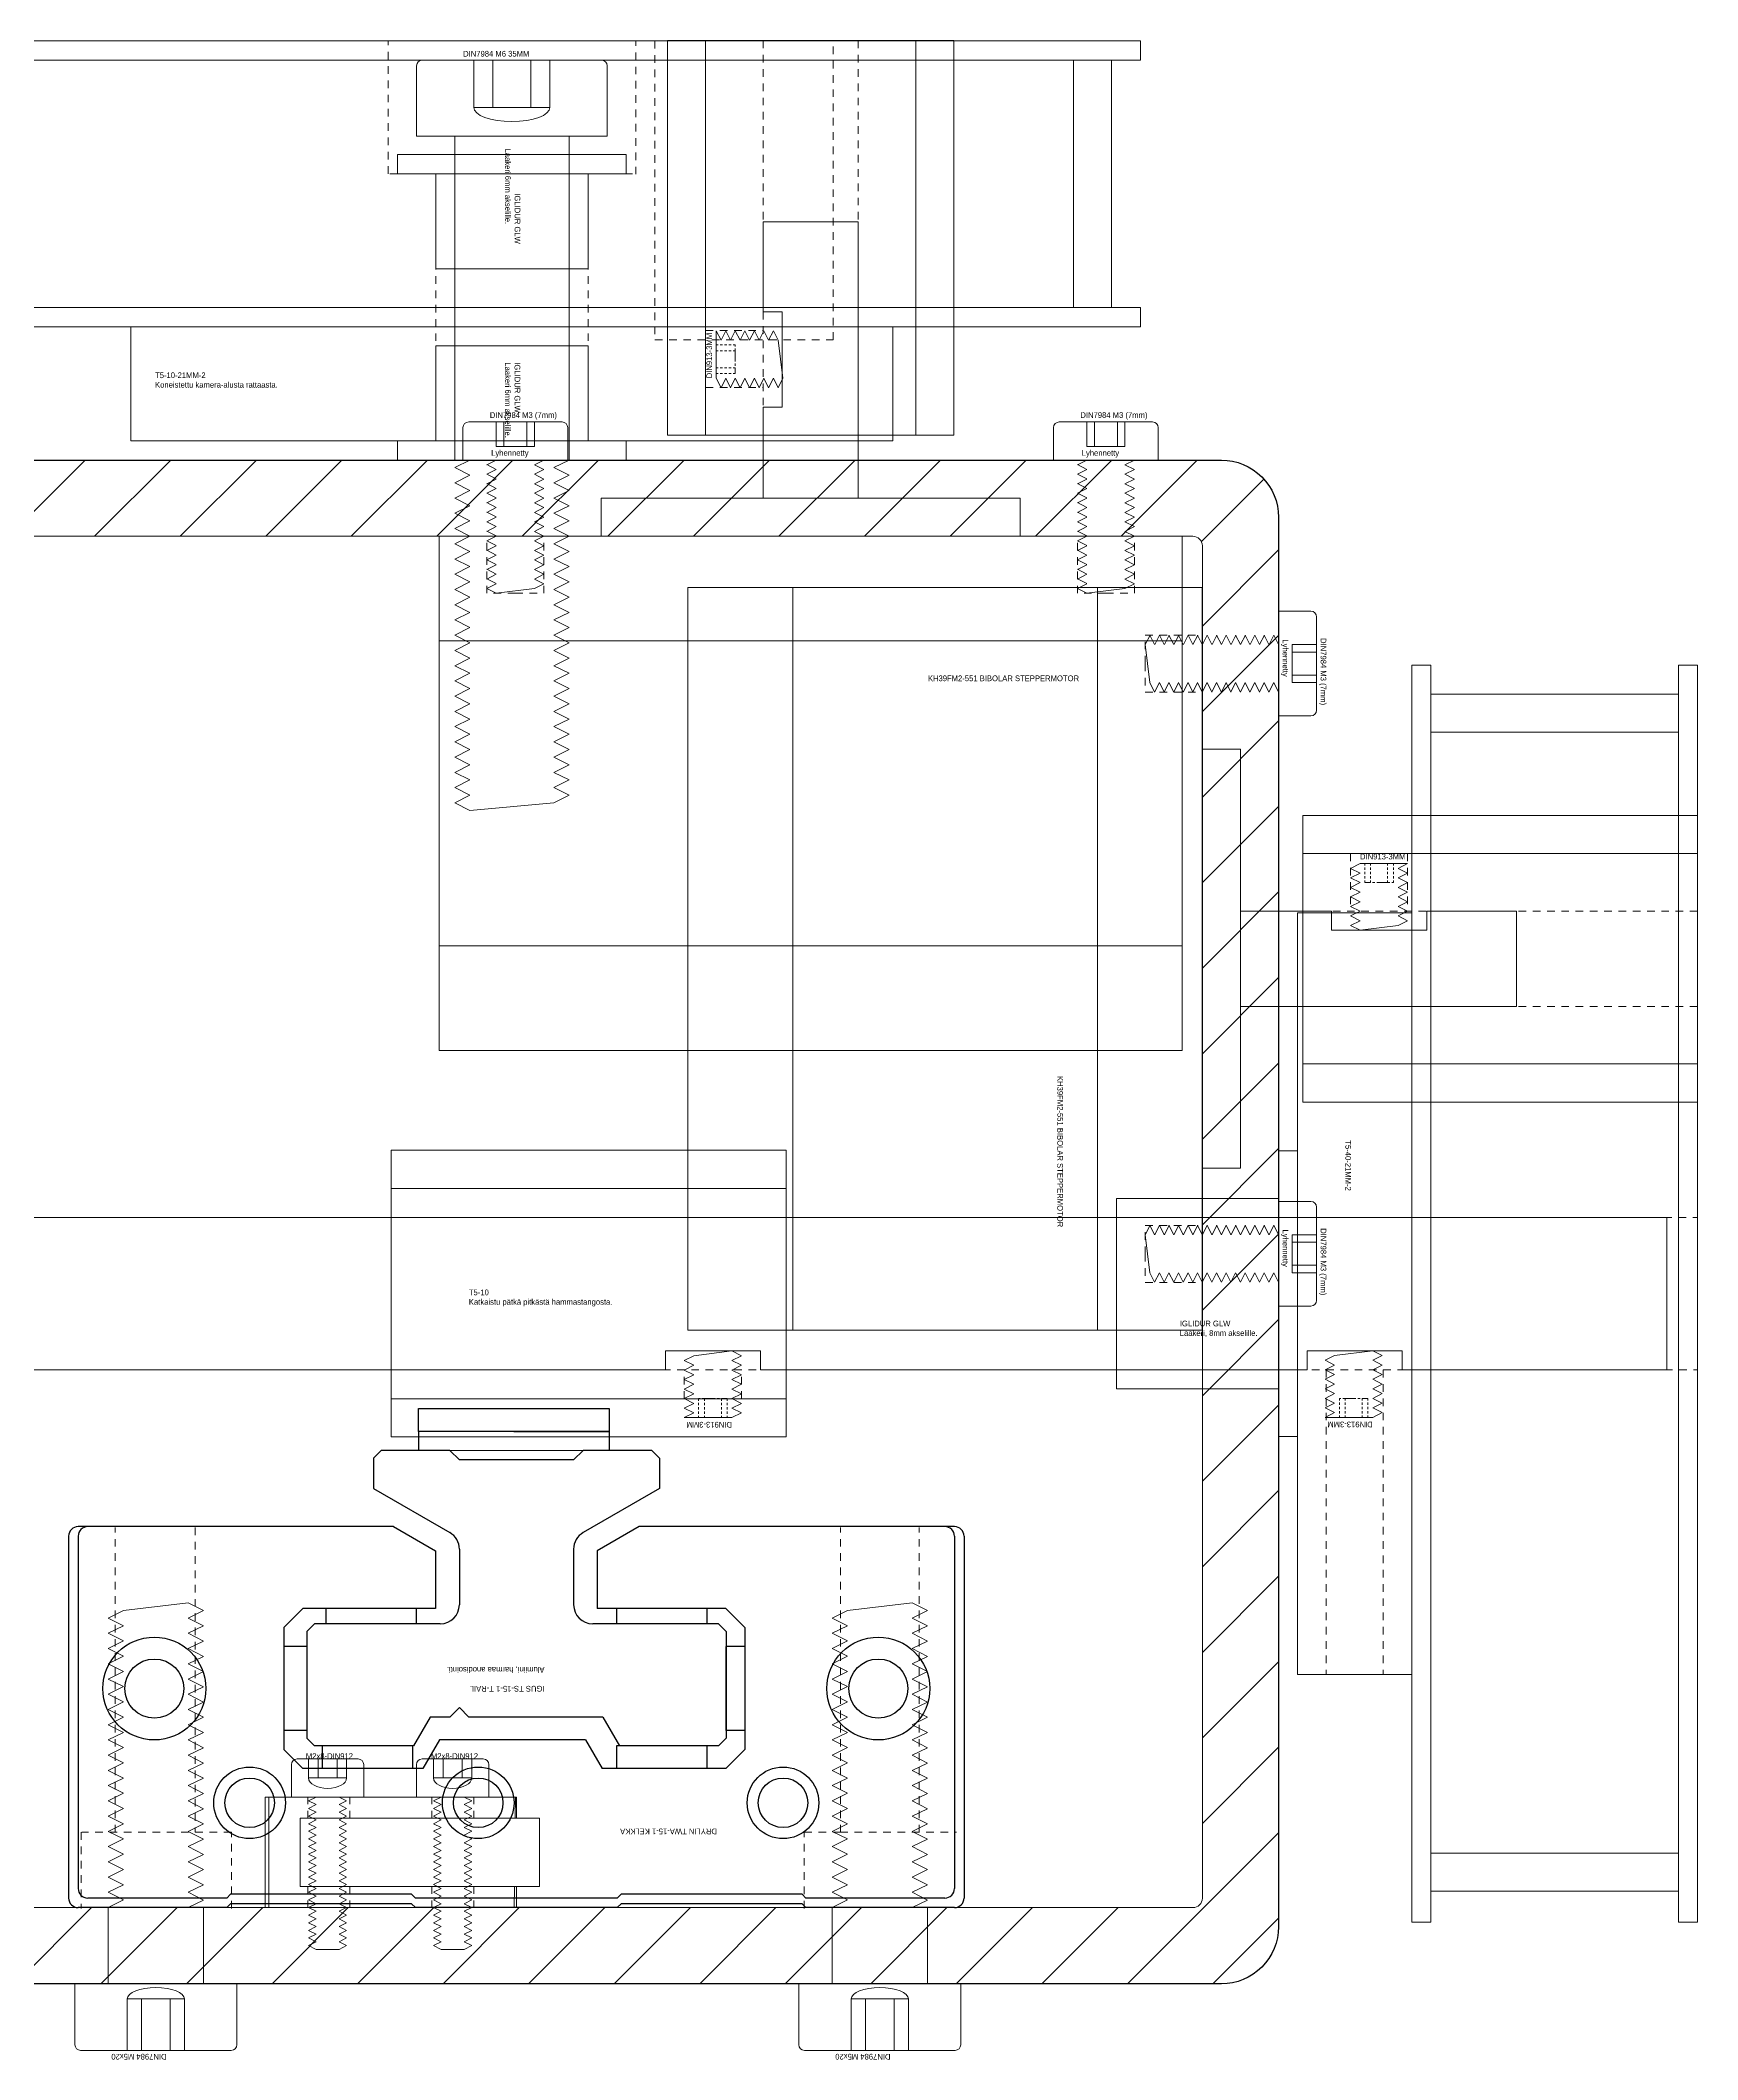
# Model space of a CAD drawing. Header units: millimetres. Extents: x -784753 to 2734, y -375 to 77802.
# Drawn here: x 942.4 to 1029.4, y 482.4 to 588.4 of the extents above; entities that cross this region are included whole.
import ezdxf

# ---------------------------------------------------------------- set-up
doc = ezdxf.new("R2010")
doc.units = ezdxf.units.MM
doc.linetypes.add('phl_center', pattern=[0.75, 0.4, -0.35])
doc.linetypes.add('phl_thick', pattern=[0])
for name, color, linetype in [('AKSELI', 241, 'Continuous'), ('Comments', 50, 'Continuous'), ('HIHNA', 53, 'Continuous'), ('KELKKA', 6, 'Continuous'), ('KISKO', 253, 'Continuous'), ('LAAKERIT', 210, 'Continuous'), ('MOOTTORI_KAMERAN_KÄÄNTÄJÄ', 111, 'Continuous'), ('MOOTTORI_VO_LIIKE', 3, 'Continuous'), ('PULTIT_MUTTERIT_RUUVIT', 131, 'Continuous'), ('RAJAKYTKIN', 3, 'Continuous'), ('RATTAAT', 10, 'Continuous'), ('RATTAAT_2', 30, 'Continuous'), ('RUNKO', 140, 'Continuous')]:
    doc.layers.add(name, color=color, linetype=linetype)
doc.layers.add('ATTRIBUUTIT', color=61, linetype='Continuous', plot=False)

# ---------------------------------------------------------------- blocks, each defined once
blk = doc.blocks.new('MICROSWITCH-TOP')
at = {"lineweight": 0}
for p, q in [((1274.35, 144.35), (1274.35, 150.15)), ((1274.35, 150.15), (1287.55, 150.15)), ((1274.55, 144.35), (1274.55, 150.15)), ((1277.7, 150.15), (1276.6, 150.15)), ((1277.7, 150.15), (1278.8, 150.15)), ((1284.2, 150.15), (1283.1, 150.15)), ((1284.2, 150.15), (1285.3, 150.15)), ((1287.48, 149.05), (1287.49, 150.15)), ((1287.55, 149.05), (1287.55, 150.15)), ((1276.19, 147.25), (1276.19, 149.05)), ((1276.19, 149.05), (1288.75, 149.05)), ((1276.19, 145.45), (1276.19, 149.05)), ((1288.75, 149.05), (1288.75, 145.45)), ((1276.19, 147.25), (1276.19, 145.45)), ((1276.19, 145.45), (1288.75, 145.45)), ((1287.43, 144.35), (1287.44, 145.45)), ((1287.55, 144.35), (1287.55, 145.45)), ((1287.55, 144.35), (1274.35, 144.35))]:
    blk.add_line(p, q, dxfattribs=at)
at = {"linetype": 'phl_center', "lineweight": 0}
for p, q in [((1276.6, 150.17), (1276.6, 149.07)), ((1278.8, 150.17), (1278.8, 149.07)), ((1283.1, 150.17), (1283.1, 149.07)), ((1285.3, 150.17), (1285.3, 149.07)), ((1276.6, 145.47), (1276.6, 144.37)), ((1278.8, 145.47), (1278.8, 144.37)), ((1283.1, 145.47), (1283.1, 144.37)), ((1285.3, 145.47), (1285.3, 144.37))]:
    blk.add_line(p, q, dxfattribs=at)
blk = doc.blocks.new('DRYLIN-TWA-15-FSIDE')
at = {"layer": 'KELKKA', "linetype": 'phl_thick'}
for p, q in [((-4.5, -8), (-4.5, 11)), ((-4, 11.5), (3.8, 11.5)), ((-3.5, 11), (3.8, 11)), ((4, 11.3), (3.8, 11.5)), ((4, 10.8), (3.8, 11)), ((4, 11.3), (13.5, 11.3)), ((4, 10.8), (13.5, 10.8)), ((13.5, 11.3), (13.7, 11.5)), ((13.5, 10.8), (13.7, 11)), ((13.7, 11.5), (24.3, 11.5)), ((13.7, 11), (24.3, 11)), ((24.5, 11.3), (24.3, 11.5)), ((24.5, 10.8), (24.3, 11)), ((24.5, 11.3), (34, 11.3)), ((24.5, 10.8), (34, 10.8)), ((34, 11.3), (34.2, 11.5)), ((34, 10.8), (34.2, 11)), ((34.2, 11.5), (42, 11.5)), ((34.2, 11), (41.5, 11)), ((42.5, -8), (42.5, 11)), ((-4, -8), (-4, 10.5)), ((42, -8), (42, 10.5)), ((7, 3.2), (8, 4.2)), ((7, -3.2), (7, 3.2)), ((8, 4.2), (14.5, 4.2)), ((9, 3), (9, 4.2)), ((13.75, 3), (13.75, 4.2)), ((15.37, 2.7), (14.5, 4.2)), ((23.03, 2.7), (23.9, 4.2)), ((23.9, 4.2), (30.2, 4.2)), ((24.45, 3), (24.45, 4.2)), ((29.2, 3), (29.2, 4.2)), ((31.2, 3.2), (30.2, 4.2)), ((31.2, -3.2), (31.2, 3.2)), ((7, 2.2), (8, 2.2)), ((8, -2.2), (8, 2.2)), ((9, 3), (13.75, 3)), ((15.37, 2.7), (23.03, 2.7)), ((24.45, 3), (29.2, 3)), ((30, 2.2), (31.2, 2.2)), ((30, -2.2), (30, 2.2)), ((7, -2.2), (8, -2.2)), ((30, -2.2), (31.2, -2.2)), ((8, -4.2), (7, -3.2)), ((8, -4.2), (14.75, -4.2)), ((9, -3.4), (13.75, -3.4)), ((9, -4.2), (9, -3.4)), ((13.75, -4.2), (13.75, -3.4)), ((14.75, -7.23), (14.75, -4.2)), ((23.25, -4.2), (30.2, -4.2)), ((23.25, -7.23), (23.25, -4.2)), ((24.25, -3.4), (29, -3.4)), ((24.25, -4.2), (24.25, -3.4)), ((29, -4.2), (29, -3.4)), ((30.2, -4.2), (31.2, -3.2)), ((12.55, -8.5), (14.75, -7.23)), ((25.45, -8.5), (23.25, -7.23)), ((-4, -8.5), (12.55, -8.5)), ((25.45, -8.5), (41.5, -8.5)), ((41.5, -8.5), (42, -8.5))]:
    blk.add_line(p, q, dxfattribs=at)
at = {"layer": 'KELKKA', "linetype": 'phl_center', "lineweight": 0}
for p, q in [((3.89, 11.55), (3.89, 7.55)), ((33.95, 11.55), (33.95, 7.55)), ((41.85, 7.55), (41.85, 11.55)), ((1.99, 7.55), (-4.11, 7.55)), ((-2.15, 7.55), (-2.15, -8.45)), ((3.89, 7.55), (1.99, 7.55)), ((1.99, 7.55), (1.99, -8.45)), ((33.95, 7.55), (41.8, 7.55)), ((35.85, -8.45), (35.85, 7.55)), ((40.05, 7.55), (40.05, -8.45))]:
    blk.add_line(p, q, dxfattribs=at)
at = {"layer": 'KELKKA', "lineweight": 0}
for p, q in [((-4, 7.5), (-4, 10.5)), ((2.1, -8.5), (-2.1, -8.5))]:
    blk.add_line(p, q, dxfattribs=at)
at = {"layer": 'KELKKA', "linetype": 'phl_thick'}
for centre, radius in [((5, 6), 1.88), ((21, 6), 1.88), ((33, 6), 1.88), ((5, 6), 1.3), ((21, 6), 1.3), ((33, 6), 1.3), ((0, 0), 2.7), ((38, 0), 2.7), ((0, 0), 1.55), ((38, 0), 1.55)]:
    blk.add_circle(centre, radius, dxfattribs=at)
for centre, start, end in [((-4, 11), 90, 180), ((-3.5, 10.5), 90, 180), ((41.5, 10.5), 0, 90), ((42, 11), 0, 90), ((-4, -8), 180, 270), ((-3.5, -8), 180, 270), ((41.5, -8), 270, 0), ((42, -8), 270, 0)]:
    blk.add_arc(centre, 0.5, start, end, dxfattribs=at)
at = {"layer": 'ATTRIBUUTIT', "lineweight": 0, "flags": 8}
for tag, p in [('_TYYPPI', (8.47, 7.35)), ('_KUVAUS', (8.47, 6.85)), ('_NOTES', (8.47, 6.37)), ('_NOTES_RIVI2', (8.47, 5.9)), ('_NOTES_RIVI3', (8.47, 5.43))]:
    blk.add_attdef(tag, p, '', height=0.3, dxfattribs=at)
blk = doc.blocks.new('KISKO-TS-15-1-FSIDE')
at = {"linetype": 'phl_thick'}
for p, q in [((-11, 14.6), (-10.6, 15)), ((-10.6, 15), (-5.4, 15)), ((-4.53, 13.5), (-5.4, 15)), ((4.53, 13.5), (5.4, 15)), ((5.4, 15), (10.6, 15)), ((11, 14.6), (10.6, 15)), ((-11, 9), (-11, 14.6)), ((11, 9), (11, 14.6)), ((-4.53, 13.5), (2.5, 13.5)), ((3, 13), (2.5, 13.5)), ((3, 13), (3.5, 13.5)), ((3.5, 13.5), (4.53, 13.5)), ((-10.6, 8.6), (-11, 9)), ((-10.6, 8.6), (-4, 8.6)), ((4, 8.6), (10.6, 8.6)), ((10.6, 8.6), (11, 9)), ((-3, 4.68), (-3, 7.6)), ((3, 4.68), (3, 7.6)), ((-7.5, 1.5), (-3.5, 3.81)), ((7.5, 1.5), (3.5, 3.81)), ((-7.5, -0.1), (-7.5, 1.5)), ((7.5, -0.1), (7.5, 1.5)), ((-3.5, -0.5), (-3, 0)), ((-3, 0), (3, 0)), ((3.5, -0.5), (3, 0)), ((-7.1, -0.5), (-7.5, -0.1)), ((-7.1, -0.5), (-3.5, -0.5)), ((3.5, -0.5), (7.1, -0.5)), ((7.1, -0.5), (7.5, -0.1))]:
    blk.add_line(p, q, dxfattribs=at)
for centre, start, end in [((-4, 7.6), 0, 90), ((4, 7.6), 90, 180), ((-4, 4.68), 300, 0), ((4, 4.68), 180, 240)]:
    blk.add_arc(centre, 1, start, end, dxfattribs=at)
at = {"layer": 'ATTRIBUUTIT', "lineweight": 0, "flags": 8}
for tag, p in [('_TYYPPI', (-1.47, 11.86)), ('_KUVAUS', (-1.47, 11.36)), ('_NOTES', (-1.47, 10.87)), ('_NOTES_RIVI2', (-1.47, 10.41)), ('_NOTES_RIVI3', (-1.47, 9.93))]:
    blk.add_attdef(tag, p, '', height=0.3, dxfattribs=at)
blk = doc.blocks.new('ASSEMBLY-KISKO-FSIDE')
at = {"layer": 'HIHNA'}
for p, q in [((-5.22, 16.2), (4.78, 16.2)), ((-5.22, 15), (-5.22, 16.2)), ((4.78, 16.2), (4.78, 15)), ((4.78, 15), (-5.22, 15)), ((-5.22, 15), (-5.22, 14)), ((-0.22, 15), (4.78, 15)), ((4.78, 15), (4.78, 14))]:
    blk.add_line(p, q, dxfattribs=at)
at = {"layer": 'HIHNA', "lineweight": 0}
blk.add_line((-3.58, 14), (3.42, 14), dxfattribs=at)
at = {"layer": 'Comments', "lineweight": 0, "rotation": 180}
blk.add_blockref('DRYLIN-TWA-15-FSIDE', (18.91, 1.5), dxfattribs=at).add_auto_attribs({'_TYYPPI': 'DRYLIN TWA-15-1 KELKKA'})
at = {"layer": 'KISKO', "lineweight": 0, "rotation": 180}
blk.add_blockref('KISKO-TS-15-1-FSIDE', (-0.08, 13.5), dxfattribs=at).add_auto_attribs({'_TYYPPI': 'IGUS TS-15-1 T-RAIL', '_NOTES': 'Alumiini, harmaa anodisointi.'})
blk = doc.blocks.new('ALUMIINIPUTKI-80x80-FRONTS')
at = {"lineweight": 0}
h = blk.add_hatch(dxfattribs=at)
h.set_pattern_fill('ANSI31', color=256, angle=-90, style=0)
h.set_pattern_definition([(-135, (342.8972, 373.0944), (-2.245064, 2.245064), [])])
h.paths.add_polyline_path([(79.11, -69.64), (79.11, -69.91), (79.11, -72.41), (79.11, -76.14, -0.414214), (76.11, -79.14), (2.11, -79.14, -0.414214), (-0.89, -76.14), (-0.89, -2.14, -0.414214), (2.11, 0.86), (21.54, 0.86), (24.04, 0.86), (24.31, 0.86), (26.81, 0.86), (33.97, 0.86), (36.47, 0.86), (39.24, 0.86), (51.54, 0.86), (54.04, 0.86), (54.31, 0.86), (56.81, 0.86), (76.11, 0.86, -0.414214), (79.11, -2.14), (79.11, -67.14)])
h.paths.add_polyline_path([(75.11, -29.11), (75.11, -3.64, 0.414214), (74.61, -3.14), (41.74, -3.14), (36.47, -3.14), (3.61, -3.14, 0.414214), (3.11, -3.64), (3.11, -74.64, 0.414214), (3.61, -75.14), (74.61, -75.14, 0.414214), (75.11, -74.64), (75.11, -48.32), (75.11, -47.32), (75.11, -47.06), (75.11, -46.06), (75.11, -41.82), (75.11, -40.82), (75.11, -40.56), (75.11, -39.56), (75.11, -34.37), (75.11, -31.87), (75.11, -31.61)], flags=16)
for p, q in [((24.18, 0.86), (21.68, 0.86)), ((24.18, 0.86), (26.68, 0.86)), ((39.11, 0.86), (34.11, 0.86)), ((39.11, 0.86), (36.61, 0.86)), ((54.18, 0.86), (51.68, 0.86)), ((54.18, 0.86), (56.68, 0.86)), ((74.61, -3.14), (3.61, -3.14)), ((36.61, -3.14), (41.61, -3.14)), ((74.61, -3.14), (74.61, -3.14)), ((3.11, -3.64), (3.11, -74.64)), ((75.11, -3.64), (75.11, -74.64)), ((75.11, -3.64), (75.11, -3.64)), ((75.11, -31.74), (75.11, -29.24)), ((75.11, -31.74), (75.11, -34.24)), ((75.11, -40.69), (75.11, -39.69)), ((75.11, -40.69), (75.11, -41.69)), ((75.11, -47.19), (75.11, -46.19)), ((75.11, -47.19), (75.11, -48.19)), ((79.11, -69.77), (79.11, -67.27)), ((79.11, -69.77), (79.11, -72.27)), ((3.61, -75.14), (74.61, -75.14))]:
    blk.add_line(p, q, dxfattribs=at)
blk.add_lwpolyline([(79.11, -2.14), (79.11, -76.14, -0.414214), (76.11, -79.14), (2.11, -79.14, -0.414214), (-0.89, -76.14), (-0.89, -2.14, -0.414214), (2.11, 0.86), (76.11, 0.86, -0.414214)], format="xyb", close=True)
for centre, start, end in [((3.61, -3.64), 90, 180), ((74.61, -3.64), 0, 90), ((3.61, -74.64), 180, 270), ((74.61, -74.64), 270, 0)]:
    blk.add_arc(centre, 0.5, start, end, dxfattribs=at)
at = {"layer": 'ATTRIBUUTIT', "lineweight": 0, "flags": 8}
for tag, p in [('_TYYPPI', (6.48, -6.32)), ('_KUVAUS', (6.48, -6.82)), ('_NOTES', (6.48, -7.31)), ('_NOTES_RIVI2', (6.48, -7.77)), ('_NOTES_RIVI3', (6.48, -8.24))]:
    blk.add_attdef(tag, p, '', height=0.3, dxfattribs=at)
blk = doc.blocks.new('T5-10-RATAS-LSIDE')
at = {"lineweight": 0}
for p, q in [((7.52, 0), (-7.52, 0)), ((-7.52, 0), (-7.52, -20.72)), ((-5.52, 0), (-5.52, -20.72)), ((5.52, 0), (5.52, -20.72)), ((7.52, -20.72), (7.52, 0)), ((-5.52, -4), (-5.52, -2.5)), ((-5.52, -4), (-5.52, -5.5)), ((0, -20.72), (-7.52, -20.72)), ((0, -20.72), (7.52, -20.72))]:
    blk.add_line(p, q, dxfattribs=at)
at = {"linetype": 'phl_center', "lineweight": 0}
for p, q in [((-2.5, -20.72), (-2.5, 0)), ((2.5, -20.72), (2.5, 0)), ((-5.52, -2.5), (-2.5, -2.5)), ((-5.52, -5.5), (-2.5, -5.5))]:
    blk.add_line(p, q, dxfattribs=at)
blk = doc.blocks.new('T5-40-CAMERA-PLATFORM-LSIDE')
at = {"lineweight": 0}
for p, q in [((33, 21), (-33, 21)), ((-33, 21), (-33, 20)), ((29.48, 21), (-4, 21)), ((6.5, 21), (7.5, 21)), ((33, 21), (33, 20)), ((-33, 20), (-29.37, 20)), ((-31.37, 20), (-31.37, 7)), ((-29.37, 7), (-29.37, 20)), ((-29.37, 20), (29.48, 20)), ((29.48, 7), (29.48, 20)), ((29.48, 20), (33, 20)), ((31.48, 7), (31.48, 20)), ((-33, 6), (-33, 7)), ((-33, 7), (-29.37, 7)), ((-29.37, 7), (29.48, 7)), ((29.48, 7), (33, 7)), ((33, 7), (33, 6)), ((33, 6), (-33, 6)), ((-31.37, 6), (-29.37, 6)), ((-20, 0), (-20, 6)), ((20, 0), (20, 6)), ((31.48, 6), (29.48, 6)), ((20, 0), (-20, 0)), ((0, 0), (-20, 0)), ((0, 0), (-20, 0)), ((0, 0), (-4, 0)), ((0, 0), (-4, 0)), ((0, 0), (-3, 0)), ((0, 0), (20, 0)), ((0, 0), (20, 0)), ((0, 0), (3, 0)), ((0, 0), (4, 0)), ((0, 0), (20, 0)), ((0, 0), (4, 0)), ((0, 0), (20, 0))]:
    blk.add_line(p, q, dxfattribs=at)
at = {"linetype": 'phl_center', "lineweight": 0}
for p, q in [((-6.5, 14.03), (-6.5, 21.03)), ((6.5, 14), (6.5, 21)), ((7.5, 21), (7.5, 5.31)), ((16.87, 5.31), (16.87, 21)), ((0, 14.03), (-6.5, 14.03)), ((-4, 0), (-4, 14.03)), ((-0.06, 14.03), (6.44, 14.03)), ((4, 0), (4, 14)), ((7.5, 5.31), (16.87, 5.31))]:
    blk.add_line(p, q, dxfattribs=at)
at = {"layer": 'ATTRIBUUTIT', "lineweight": 0, "flags": 8}
for tag, p in [('_TYYPPI', (-18.73, 3.3)), ('_KUVAUS', (-18.73, 2.8)), ('_NOTES', (-18.73, 2.31)), ('_NOTES_RIVI2', (-18.73, 1.85)), ('_NOTES_RIVI3', (-18.73, 1.38))]:
    blk.add_attdef(tag, p, '', height=0.3, dxfattribs=at)
blk = doc.blocks.new('IGLIDUR-GLW-6MM-LSIDE')
at = {"lineweight": 0}
for p, q in [((0, 6), (-1, 6)), ((-1, 6), (-1, 4)), ((0, 0), (0, 6)), ((-1, 4), (-6, 4)), ((-6, 4), (-6, 3)), ((-1, 4), (-1, -4)), ((0, 3), (0, 4)), ((-6, 3), (-6, -3)), ((0, 0), (0, 3)), ((0, -3), (0, 0)), ((-6, -3), (-6, -4)), ((0, -6), (0, -3)), ((-6, -4), (-1, -4)), ((-1, -4), (-1, -6)), ((-1, -6), (0, -6))]:
    blk.add_line(p, q, dxfattribs=at)
at = {"linetype": 'phl_center', "lineweight": 0}
for p, q in [((0, 3), (-6, 3)), ((-6, -3), (0, -3))]:
    blk.add_line(p, q, dxfattribs=at)
at = {"layer": 'ATTRIBUUTIT', "lineweight": 0, "flags": 8}
for tag, p in [('_TYYPPI', (-5.13, 0.14)), ('_KUVAUS', (-5.13, -0.36)), ('_NOTES', (-5.13, -0.84)), ('_NOTES_RIVI2', (-5.13, -1.31)), ('_NOTES_RIVI3', (-5.13, -1.78))]:
    blk.add_attdef(tag, p, '', height=0.3, dxfattribs=at)
blk = doc.blocks.new('KH39FM2-STEPMOTOR-LEFTS')
at = {"lineweight": 0}
for p, q in [((19.5, 43.5), (17, 43.5)), ((17, 43.5), (17, 29)), ((19.5, 43.5), (22, 43.5)), ((22, 43.5), (22, 40.78)), ((22, 40.78), (22, 38.78)), ((21, 33.78), (21, 38.78)), ((21, 38.78), (22, 38.78)), ((22, 33.78), (21, 33.78)), ((22, 33.78), (22, 29)), ((30.5, 29), (8.5, 29)), ((8.5, 29), (8.5, 27)), ((30.5, 27), (30.5, 29)), ((39, 27), (0, 27)), ((0, 27), (0, 0)), ((19.5, 27), (30.5, 27)), ((39, 27), (39, 0)), ((39, 21.5), (0, 21.5)), ((39, 5.5), (39, 21.5)), ((0, 13.5), (0, 5.5)), ((0, 5.5), (39, 5.5)), ((0, 0), (39, 0))]:
    blk.add_line(p, q, dxfattribs=at)
at = {"linetype": 'phl_center', "lineweight": 0}
for p, q in [((2.5, 24), (2.5, 27)), ((5.5, 24), (5.5, 27)), ((33.5, 24), (33.5, 27)), ((36.5, 24), (36.5, 27)), ((4, 24), (2.5, 24)), ((4, 24), (5.5, 24)), ((35, 24), (33.5, 24)), ((35, 24), (36.5, 24))]:
    blk.add_line(p, q, dxfattribs=at)
at = {"layer": 'ATTRIBUUTIT', "lineweight": 0, "flags": 8}
for tag, p in [('_TYYPPI', (4.05, 19.39)), ('_KUVAUS', (4.05, 18.89)), ('_NOTES', (4.05, 18.4))]:
    blk.add_attdef(tag, p, '', height=0.3, dxfattribs=at)
blk = doc.blocks.new('AKSELI-8MM-LSIDE')
at = {"lineweight": 0}
for p, q in [((0, 4), (0, -4)), ((1.23, 4), (0, 4)), ((1.23, 3), (1.23, 4)), ((1.23, 0), (1.23, 3.8)), ((1.23, 3.8), (2.23, 3.8)), ((2.23, 3.96), (2.23, 2.96)), ((2.73, 3.96), (2.23, 3.96)), ((51.55, 3.96), (2.23, 3.96)), ((51.55, 3.96), (51.55, 2.96)), ((85.23, 3.96), (56.55, 3.96)), ((56.55, 2.96), (56.55, 3.96)), ((85.23, 3.96), (85.23, 2.96)), ((104.12, 3.96), (90.23, 3.96)), ((90.23, 3.96), (90.23, 2.96)), ((104.12, 3.96), (104.12, -4.04)), ((1.23, 3), (1.23, -3)), ((2.23, 3), (2.23, -3)), ((51.55, 2.96), (56.55, 2.96)), ((85.23, 2.96), (90.23, 2.96)), ((1.23, 0), (1.23, -3.8)), ((1.23, -3), (1.23, -4)), ((2.23, -4.04), (2.23, -3.04)), ((1.23, -4), (0, -4)), ((1.23, -3.8), (2.23, -3.8)), ((2.73, -4.04), (2.23, -4.04)), ((104.12, -4.04), (2.23, -4.04))]:
    blk.add_line(p, q, dxfattribs=at)
blk = doc.blocks.new('T5-40-RATAS-LSIDE')
at = {"lineweight": 0}
for p, q in [((33, 21), (-33, 21)), ((-33, 21), (-33, 20)), ((29.48, 21), (-4, 21)), ((6.5, 21), (7.5, 21)), ((33, 21), (33, 20)), ((-33, 20), (-29.37, 20)), ((-31.37, 20), (-31.37, 7)), ((-29.37, 7), (-29.37, 20)), ((-29.37, 20), (29.48, 20)), ((29.48, 7), (29.48, 20)), ((29.48, 20), (33, 20)), ((31.48, 7), (31.48, 20)), ((-33, 6), (-33, 7)), ((-33, 7), (-29.37, 7)), ((-29.37, 7), (29.48, 7)), ((29.48, 7), (33, 7)), ((33, 7), (33, 6)), ((33, 6), (-33, 6)), ((-31.37, 6), (-29.37, 6)), ((-20, 0), (-20, 6)), ((20, 0), (20, 6)), ((31.48, 6), (29.48, 6)), ((20, 0), (-20, 0)), ((0, 0), (-20, 0)), ((0, 0), (-20, 0)), ((0, 0), (-4, 0)), ((0, 0), (-4, 0)), ((0, 0), (-3, 0)), ((0, 0), (20, 0)), ((0, 0), (20, 0)), ((0, 0), (3, 0)), ((0, 0), (4, 0)), ((0, 0), (20, 0)), ((0, 0), (4, 0)), ((0, 0), (20, 0))]:
    blk.add_line(p, q, dxfattribs=at)
at = {"linetype": 'phl_center', "lineweight": 0}
for p, q in [((-4, 14.03), (-4, 21)), ((4, 14), (4, 21)), ((-4, 0), (-4, 14.03)), ((4, 0), (4, 14)), ((-4, 4.5), (-20, 4.5)), ((-4, 1.5), (-20, 1.5))]:
    blk.add_line(p, q, dxfattribs=at)
at = {"layer": 'ATTRIBUUTIT', "lineweight": 0, "flags": 8}
for tag, p in [('_TYYPPI', (4.7, 2.51)), ('_KUVAUS', (4.7, 2.01)), ('_NOTES', (4.7, 1.52)), ('_NOTES_RIVI2', (4.7, 1.06)), ('_NOTES_RIVI3', (4.7, 0.59))]:
    blk.add_attdef(tag, p, '', height=0.3, dxfattribs=at)
blk = doc.blocks.new('IGLIDUR-GLW-10MM-LSIDE')
at = {"lineweight": 0}
for p, q in [((1, 7.5), (0, 7.5)), ((0, 7.5), (0, 5)), ((1, 0), (1, 7.5)), ((-8.5, 5), (-8.5, -5)), ((0, 5), (-8.5, 5)), ((0, 5), (0, -5)), ((1, -5), (1, 5)), ((1, 0), (1, 4)), ((1, 0), (1, -7.5)), ((1, 0), (1, -4)), ((-8.5, -5), (0, -5)), ((0, -7.5), (0, -5)), ((1, -7.5), (0, -7.5))]:
    blk.add_line(p, q, dxfattribs=at)
at = {"linetype": 'phl_center', "lineweight": 0}
for p, q in [((1, 4), (-8.5, 4)), ((1, -4), (-8.5, -4))]:
    blk.add_line(p, q, dxfattribs=at)
at = {"layer": 'ATTRIBUUTIT', "lineweight": 0, "flags": 8}
for tag, p in [('_TYYPPI', (-5.18, -1.72)), ('_KUVAUS', (-5.18, -2.22)), ('_NOTES', (-5.18, -2.7)), ('_NOTES_RIVI2', (-5.18, -3.17)), ('_NOTES_RIVI3', (-5.18, -3.64))]:
    blk.add_attdef(tag, p, '', height=0.3, dxfattribs=at)
blk = doc.blocks.new('T5-RATAS-8MM-LSIDE')
at = {"lineweight": 0}
for p, q in [((0, -15.05), (0, 0)), ((0, 0), (20.72, 0)), ((20.72, -7.52), (20.72, 0)), ((0, -2), (20.72, -2)), ((20.72, -7.52), (20.72, -3.52)), ((0, -7.52), (0, -11.52)), ((20.72, -7.52), (20.72, -15.05)), ((20.72, -11.52), (20.72, -7.52)), ((0, -13.05), (20.72, -13.05)), ((16.88, -13.05), (15.38, -13.05)), ((16.88, -13.05), (18.38, -13.05)), ((20.72, -15.05), (0, -15.05))]:
    blk.add_line(p, q, dxfattribs=at)
at = {"linetype": 'phl_center', "lineweight": 0}
for p, q in [((20.72, -3.52), (0, -3.52)), ((0, -11.52), (20.72, -11.52)), ((15.38, -13.05), (15.38, -11.52)), ((18.38, -13.05), (18.38, -11.52))]:
    blk.add_line(p, q, dxfattribs=at)
at = {"layer": 'ATTRIBUUTIT', "lineweight": 0, "flags": 8}
for tag, p in [('_TYYPPI', (4.07, -7.61)), ('_KUVAUS', (4.07, -8.11)), ('_NOTES', (4.07, -8.59)), ('_NOTES_RIVI2', (4.07, -9.06)), ('_NOTES_RIVI3', (4.07, -9.53))]:
    blk.add_attdef(tag, p, '', height=0.3, dxfattribs=at)
blk = doc.blocks.new('M3x3-DIN913-LSIDE')
at = {"lineweight": 0}
for p, q in [((-0.34, 1.23), (-0.09, 0.73)), ((-0.34, 1.23), (-0.34, -1.27)), ((-0.09, 0.73), (0.16, 1.23)), ((0.16, 1.23), (0.41, 0.73)), ((0.41, 0.73), (0.66, 1.23)), ((0.66, 1.23), (0.91, 0.73)), ((0.91, 0.73), (1.16, 1.23)), ((1.16, 1.23), (1.41, 0.73)), ((1.41, 0.73), (1.66, 1.23)), ((1.66, 1.23), (1.91, 0.73)), ((1.91, 0.73), (2.16, 1.23)), ((2.16, 1.23), (2.41, 0.73)), ((2.41, 0.73), (2.66, 1.23)), ((2.66, 1.23), (2.91, 0.73)), ((0.66, -0.27), (0.66, 0.17)), ((2.91, 0.73), (3.16, -1.27)), ((0.66, -1.02), (0.66, -0.72)), ((-0.34, -1.27), (-0.09, -1.77)), ((-0.09, -1.77), (0.16, -1.27)), ((0.16, -1.27), (0.41, -1.77)), ((0.41, -1.77), (0.66, -1.27)), ((0.66, -1.27), (0.91, -1.77)), ((0.91, -1.77), (1.16, -1.27)), ((1.16, -1.27), (1.41, -1.77)), ((1.41, -1.77), (1.66, -1.27)), ((1.66, -1.27), (1.91, -1.77)), ((1.91, -1.77), (2.16, -1.27)), ((2.16, -1.27), (2.41, -1.77)), ((2.41, -1.77), (2.66, -1.27)), ((2.66, -1.27), (2.91, -1.77)), ((2.91, -1.77), (3.16, -1.27))]:
    blk.add_line(p, q, dxfattribs=at)
at = {"linetype": 'phl_center', "lineweight": 0, "ltscale": 0.3}
for p, q in [((0.66, 0.48), (-0.34, 0.48)), ((0.66, 0.17), (-0.34, 0.17)), ((0.66, -0.27), (0.66, 0.48)), ((0.66, -0.72), (-0.34, -0.72)), ((0.66, -1.02), (-0.34, -1.02)), ((0.66, -0.27), (0.66, -1.02))]:
    blk.add_line(p, q, dxfattribs=at)
at = {"layer": 'ATTRIBUUTIT', "lineweight": 0, "flags": 8}
blk.add_attdef('_TYYPPI', (-0.56, -1.27), '', height=0.3, rotation=90, dxfattribs=at)
blk = doc.blocks.new('M5x20-DIN7984-LSIDE')
at = {"lineweight": 0}
for p, q in [((-1.7, 23.1), (1.7, 23.5)), ((2.5, 23.09), (1.7, 23.5)), ((-2.5, 22.7), (-1.7, 23.1)), ((-1.7, 22.3), (-2.5, 22.7)), ((-2.5, 21.9), (-1.7, 22.3)), ((1.7, 22.7), (2.5, 23.09)), ((2.5, 22.29), (1.7, 22.7)), ((1.7, 21.9), (2.5, 22.29)), ((-1.7, 21.5), (-2.5, 21.9)), ((-2.5, 21.1), (-1.7, 21.5)), ((2.5, 21.49), (1.7, 21.9)), ((1.7, 21.1), (2.5, 21.49)), ((-1.7, 20.7), (-2.5, 21.1)), ((-2.5, 20.3), (-1.7, 20.7)), ((-1.7, 19.9), (-2.5, 20.3)), ((2.5, 20.69), (1.7, 21.1)), ((1.7, 20.3), (2.5, 20.69)), ((2.5, 19.89), (1.7, 20.3)), ((-2.5, 19.5), (-1.7, 19.9)), ((-1.7, 19.1), (-2.5, 19.5)), ((-2.5, 18.7), (-1.7, 19.1)), ((1.7, 19.5), (2.5, 19.89)), ((2.5, 19.09), (1.7, 19.5)), ((1.7, 18.7), (2.5, 19.09)), ((-1.7, 18.3), (-2.5, 18.7)), ((-2.5, 17.9), (-1.7, 18.3)), ((2.5, 18.29), (1.7, 18.7)), ((1.7, 17.9), (2.5, 18.29)), ((-1.7, 17.5), (-2.5, 17.9)), ((-2.5, 17.1), (-1.7, 17.5)), ((-1.7, 16.7), (-2.5, 17.1)), ((2.5, 17.49), (1.7, 17.9)), ((1.7, 17.1), (2.5, 17.49)), ((2.5, 16.69), (1.7, 17.1)), ((-2.5, 16.3), (-1.7, 16.7)), ((-1.7, 15.9), (-2.5, 16.3)), ((1.7, 16.3), (2.5, 16.69)), ((2.5, 15.89), (1.7, 16.3)), ((-2.5, 15.5), (-1.7, 15.9)), ((-1.7, 15.1), (-2.5, 15.5)), ((-2.5, 14.7), (-1.7, 15.1)), ((1.7, 15.5), (2.5, 15.89)), ((2.5, 15.09), (1.7, 15.5)), ((1.7, 14.7), (2.5, 15.09)), ((-1.7, 14.3), (-2.5, 14.7)), ((-2.5, 13.9), (-1.7, 14.3)), ((-1.7, 13.5), (-2.5, 13.9)), ((2.5, 14.29), (1.7, 14.7)), ((1.7, 13.9), (2.5, 14.29)), ((2.5, 13.49), (1.7, 13.9)), ((-2.5, 13.1), (-1.7, 13.5)), ((-1.7, 12.7), (-2.5, 13.1)), ((1.7, 13.1), (2.5, 13.49)), ((2.5, 12.69), (1.7, 13.1)), ((-2.5, 12.3), (-1.7, 12.7)), ((-1.7, 11.9), (-2.5, 12.3)), ((-2.5, 11.5), (-1.7, 11.9)), ((1.7, 12.3), (2.5, 12.69)), ((2.5, 11.89), (1.7, 12.3)), ((1.7, 11.5), (2.5, 11.89)), ((-1.7, 11.1), (-2.5, 11.5)), ((-2.5, 10.7), (-1.7, 11.1)), ((-1.7, 10.3), (-2.5, 10.7)), ((2.5, 11.09), (1.7, 11.5)), ((1.7, 10.7), (2.5, 11.09)), ((2.5, 10.29), (1.7, 10.7)), ((-2.5, 9.9), (-1.7, 10.3)), ((-1.7, 9.5), (-2.5, 9.9)), ((1.7, 9.9), (2.5, 10.29)), ((2.5, 9.49), (1.7, 9.9)), ((-2.5, 9.1), (-1.7, 9.5)), ((-1.7, 8.7), (-2.5, 9.1)), ((-2.5, 8.3), (-1.7, 8.7)), ((1.7, 9.1), (2.5, 9.49)), ((2.5, 8.69), (1.7, 9.1)), ((1.7, 8.3), (2.5, 8.69)), ((-1.7, 7.9), (-2.5, 8.3)), ((-2.5, 7.5), (-1.7, 7.9)), ((-2.5, 7.5), (-2.5, 3.5)), ((-2.5, 7.5), (2.5, 7.5)), ((2.5, 7.89), (1.7, 8.3)), ((1.7, 7.5), (2.5, 7.89)), ((2.5, 7.5), (1.7, 7.5)), ((2.5, 7.5), (2.5, 3.5)), ((4.25, 3.5), (-4.25, 3.5)), ((-4.25, 3.5), (-4.25, 0.3)), ((0, 3.5), (-2.5, 3.5)), ((0, 3.5), (2.5, 3.5)), ((4.25, 0.3), (4.25, 3.5)), ((0, 2.7), (-1.5, 2.7)), ((-1.5, 2.7), (-1.5, 0)), ((-0.75, 2.7), (-0.75, 0)), ((0, 2.7), (1.5, 2.7)), ((0.75, 2.7), (0.75, 0)), ((1.5, 2.7), (1.5, 0)), ((-3.95, 0), (3.95, 0))]:
    blk.add_line(p, q, dxfattribs=at)
for centre, start, end in [((-3.95, 0.3), 180, 270), ((3.95, 0.3), 270, 0)]:
    blk.add_arc(centre, 0.3, start, end, dxfattribs=at)
blk.add_ellipse((0, 2.7), major_axis=(-1.5, 0), ratio=0.401188, start_param=3.141593, end_param=6.283185, dxfattribs=at)
at = {"layer": 'ATTRIBUUTIT', "lineweight": 0, "flags": 8}
blk.add_attdef('_TYYPPI', (0.56, -0.18), '', height=0.3, rotation=180, dxfattribs=at)
blk = doc.blocks.new('M3x7-DIN7984-LSIDE')
at = {"lineweight": 0}
for p, q in [((0, 0), (0, 1.7)), ((0.3, 2), (5.2, 2)), ((1.75, 0.71), (1.75, 2)), ((2.15, 0.71), (2.15, 2)), ((3.35, 0.71), (3.35, 2)), ((3.75, 0.71), (3.75, 2)), ((5.5, 1.7), (5.5, 0)), ((5.5, 0), (0, 0)), ((2.75, 0), (1.25, 0)), ((1.75, 0), (1.25, -0.25)), ((2.75, 0.71), (1.75, 0.71)), ((1.75, 0.71), (2.15, 0.71)), ((2.75, 0.71), (3.75, 0.71)), ((2.75, 0), (4.25, 0)), ((3.75, 0.71), (3.35, 0.71)), ((3.75, 0.71), (3.45, 0.71)), ((4.25, 0), (3.75, -0.25)), ((1.25, -0.24), (1.75, -0.49)), ((1.75, -0.5), (1.25, -0.75)), ((1.25, -0.74), (1.75, -0.99)), ((1.75, -1), (1.25, -1.25)), ((3.75, -0.25), (4.25, -0.5)), ((4.25, -0.5), (3.75, -0.75)), ((3.75, -0.75), (4.25, -1)), ((4.25, -1), (3.75, -1.25)), ((1.25, -1.24), (1.75, -1.49)), ((1.75, -1.5), (1.25, -1.75)), ((1.25, -1.74), (1.75, -1.99)), ((1.75, -2), (1.25, -2.25)), ((3.75, -1.25), (4.25, -1.5)), ((4.25, -1.5), (3.75, -1.75)), ((3.75, -1.75), (4.25, -2)), ((4.25, -2), (3.75, -2.25)), ((1.25, -2.24), (1.75, -2.49)), ((1.75, -2.5), (1.25, -2.75)), ((1.25, -2.74), (1.75, -2.99)), ((1.75, -3), (1.25, -3.25)), ((3.75, -2.25), (4.25, -2.5)), ((4.25, -2.5), (3.75, -2.75)), ((3.75, -2.75), (4.25, -3)), ((4.25, -3), (3.75, -3.25)), ((1.25, -3.24), (1.75, -3.49)), ((1.75, -3.5), (1.25, -3.75)), ((1.25, -3.74), (1.75, -3.99)), ((1.75, -4), (1.25, -4.25)), ((3.75, -3.25), (4.25, -3.5)), ((4.25, -3.5), (3.75, -3.75)), ((3.75, -3.75), (4.25, -4)), ((4.25, -4), (3.75, -4.25)), ((1.25, -4.24), (1.75, -4.49)), ((1.75, -4.5), (1.25, -4.75)), ((1.25, -4.74), (1.75, -4.99)), ((1.75, -5), (1.25, -5.25)), ((1.25, -5.24), (1.75, -5.49)), ((3.75, -4.25), (4.25, -4.5)), ((4.25, -4.5), (3.75, -4.75)), ((3.75, -4.75), (4.25, -5)), ((4.25, -5), (3.75, -5.25)), ((3.75, -5.25), (4.25, -5.5)), ((1.75, -5.5), (1.25, -5.75)), ((1.25, -5.74), (1.75, -5.99)), ((1.75, -6), (1.25, -6.25)), ((1.25, -6.24), (1.75, -6.49)), ((4.25, -5.5), (3.75, -5.75)), ((3.75, -5.75), (4.25, -6)), ((4.25, -6), (3.75, -6.25)), ((3.75, -6.25), (4.25, -6.5)), ((1.75, -6.5), (1.25, -6.75)), ((1.25, -6.74), (1.75, -6.99)), ((3.75, -6.75), (1.75, -7)), ((4.25, -6.5), (3.75, -6.75))]:
    blk.add_line(p, q, dxfattribs=at)
for centre, start, end in [((0.3, 1.7), 90, 180), ((5.2, 1.7), 0, 90)]:
    blk.add_arc(centre, 0.3, start, end, dxfattribs=at)
at = {"layer": 'ATTRIBUUTIT', "lineweight": 0, "flags": 8}
for tag, p in [('_TYYPPI', (1.41, 2.21)), ('_NOTE', (1.48, 0.22))]:
    blk.add_attdef(tag, p, '', height=0.3, dxfattribs=at)
blk = doc.blocks.new('M6x35-DIN7984-LSIDE')
at = {"lineweight": 0}
for p, q in [((3.7, 9.7), (0, 9.7)), ((3.7, -0.3), (3.7, 9.7)), ((-0.3, 9.4), (-0.3, 0)), ((3.7, 4.7), (3.7, 7.7)), ((3.7, 7.7), (20.7, 7.7)), ((20.7, 7.7), (21.1, 6.9)), ((20.7, 2.5), (20.7, 7.7)), ((21.1, 6.9), (21.5, 7.7)), ((21.5, 7.7), (21.9, 6.9)), ((21.9, 6.9), (22.3, 7.7)), ((22.3, 7.7), (22.7, 6.9)), ((22.7, 6.9), (23.1, 7.7)), ((23.1, 7.7), (23.5, 6.9)), ((23.5, 6.9), (23.9, 7.7)), ((23.9, 7.7), (24.3, 6.9)), ((24.3, 6.9), (24.7, 7.7)), ((24.7, 7.7), (25.1, 6.9)), ((25.1, 6.9), (25.5, 7.7)), ((25.5, 7.7), (25.9, 6.9)), ((25.9, 6.9), (26.3, 7.7)), ((26.3, 7.7), (26.7, 6.9)), ((26.7, 6.9), (27.1, 7.7)), ((27.1, 7.7), (27.5, 6.9)), ((27.5, 6.9), (27.9, 7.7)), ((27.9, 7.7), (28.3, 6.9)), ((28.3, 6.9), (28.7, 7.7)), ((28.7, 7.7), (29.1, 6.9)), ((29.1, 6.9), (29.5, 7.7)), ((29.5, 7.7), (29.9, 6.9)), ((29.9, 6.9), (30.3, 7.7)), ((30.3, 7.7), (30.7, 6.9)), ((30.7, 6.9), (31.1, 7.7)), ((31.1, 7.7), (31.5, 6.9)), ((31.5, 6.9), (31.9, 7.7)), ((31.9, 7.7), (32.3, 6.9)), ((32.3, 6.9), (32.7, 7.7)), ((32.7, 7.7), (33.1, 6.9)), ((33.1, 6.9), (33.5, 7.7)), ((33.5, 7.7), (33.9, 6.9)), ((33.9, 6.9), (34.3, 7.7)), ((34.3, 7.7), (34.7, 6.9)), ((34.7, 6.9), (35.1, 7.7)), ((35.1, 7.7), (35.5, 6.9)), ((35.5, 6.9), (35.9, 7.7)), ((35.9, 7.7), (36.3, 6.9)), ((36.3, 6.9), (36.7, 7.7)), ((36.7, 7.7), (37.1, 6.9)), ((37.1, 6.9), (37.5, 7.7)), ((37.5, 7.7), (37.9, 6.9)), ((37.9, 6.9), (38.3, 7.7)), ((38.3, 7.7), (38.7, 6.9)), ((2.19, 6.7), (-0.3, 6.7)), ((2.19, 4.7), (2.19, 6.7)), ((38.7, 6.9), (39.1, 2.5)), ((2.19, 5.7), (-0.3, 5.7)), ((2.19, 4.7), (2.19, 5.7)), ((2.19, 4.7), (2.19, 2.7)), ((2.19, 4.7), (2.19, 3.7)), ((3.7, 4.7), (3.7, 1.7)), ((2.19, 3.7), (-0.3, 3.7)), ((2.19, 2.7), (-0.3, 2.7)), ((20.7, 1.7), (20.7, 2.5)), ((20.7, 2.5), (21.1, 1.7)), ((21.1, 1.7), (21.5, 2.5)), ((21.5, 2.5), (21.9, 1.7)), ((21.9, 1.7), (22.3, 2.5)), ((22.3, 2.5), (22.7, 1.7)), ((22.7, 1.7), (23.1, 2.5)), ((23.1, 2.5), (23.5, 1.7)), ((23.5, 1.7), (23.9, 2.5)), ((23.9, 2.5), (24.3, 1.7)), ((24.3, 1.7), (24.7, 2.5)), ((24.7, 2.5), (25.1, 1.7)), ((25.1, 1.7), (25.5, 2.5)), ((25.5, 2.5), (25.9, 1.7)), ((25.9, 1.7), (26.3, 2.5)), ((26.3, 2.5), (26.7, 1.7)), ((26.7, 1.7), (27.1, 2.5)), ((27.1, 2.5), (27.5, 1.7)), ((27.5, 1.7), (27.9, 2.5)), ((27.9, 2.5), (28.3, 1.7)), ((28.3, 1.7), (28.7, 2.5)), ((28.7, 2.5), (29.1, 1.7)), ((29.1, 1.7), (29.5, 2.5)), ((29.5, 2.5), (29.9, 1.7)), ((29.9, 1.7), (30.3, 2.5)), ((30.3, 2.5), (30.7, 1.7)), ((30.7, 1.7), (31.1, 2.5)), ((31.1, 2.5), (31.5, 1.7)), ((31.5, 1.7), (31.9, 2.5)), ((31.9, 2.5), (32.3, 1.7)), ((32.3, 1.7), (32.7, 2.5)), ((32.7, 2.5), (33.1, 1.7)), ((33.1, 1.7), (33.5, 2.5)), ((33.5, 2.5), (33.9, 1.7)), ((33.9, 1.7), (34.3, 2.5)), ((34.3, 2.5), (34.7, 1.7)), ((34.7, 1.7), (35.1, 2.5)), ((35.1, 2.5), (35.5, 1.7)), ((35.5, 1.7), (35.9, 2.5)), ((35.9, 2.5), (36.3, 1.7)), ((36.3, 1.7), (36.7, 2.5)), ((36.7, 2.5), (37.1, 1.7)), ((37.1, 1.7), (37.5, 2.5)), ((37.5, 2.5), (37.9, 1.7)), ((37.9, 1.7), (38.3, 2.5)), ((38.3, 2.5), (38.7, 1.7)), ((38.7, 1.7), (39.1, 2.5)), ((3.7, 1.7), (20.7, 1.7)), ((0, -0.3), (3.7, -0.3))]:
    blk.add_line(p, q, dxfattribs=at)
for centre, start, end in [((0, 9.4), 90, 180), ((0, 0), 180, 270)]:
    blk.add_arc(centre, 0.3, start, end, dxfattribs=at)
blk.add_ellipse((2.19, 4.7), major_axis=(0, 2), ratio=0.372194, start_param=3.141593, end_param=6.283185, dxfattribs=at)
at = {"layer": 'ATTRIBUUTIT', "lineweight": 0, "flags": 8}
blk.add_attdef('_TYYPPI', (-0.48, 2.14), '', height=0.3, rotation=90, dxfattribs=at)
blk = doc.blocks.new('M2x8-DIN912')
at = {"lineweight": 0}
for p, q in [((-0.03, 3.32), (-0.03, 0.12)), ((1.97, 3.62), (0.27, 3.62)), ((1.97, -0.18), (1.97, 3.62)), ((0.97, 2.72), (-0.03, 2.72)), ((0.97, 2.22), (-0.03, 2.22)), ((0.97, 1.72), (0.97, 2.72)), ((1.97, 1.72), (1.97, 2.72)), ((1.97, 2.72), (1.97, 2.32)), ((1.97, 2.32), (2.17, 2.72)), ((2.17, 2.72), (2.37, 2.32)), ((2.37, 2.32), (2.57, 2.72)), ((2.57, 2.72), (2.77, 2.32)), ((2.77, 2.32), (2.97, 2.72)), ((2.97, 2.72), (3.17, 2.32)), ((3.17, 2.32), (3.37, 2.72)), ((3.37, 2.72), (3.57, 2.32)), ((3.57, 2.32), (3.77, 2.72)), ((3.77, 2.72), (3.97, 2.32)), ((3.97, 2.32), (4.17, 2.72)), ((4.17, 2.72), (4.37, 2.32)), ((4.37, 2.32), (4.57, 2.72)), ((4.57, 2.72), (4.77, 2.32)), ((4.77, 2.32), (4.97, 2.72)), ((4.97, 2.72), (5.17, 2.32)), ((5.17, 2.32), (5.37, 2.72)), ((5.37, 2.72), (5.57, 2.32)), ((5.57, 2.32), (5.77, 2.72)), ((5.77, 2.72), (5.97, 2.32)), ((5.97, 2.32), (6.17, 2.72)), ((6.17, 2.72), (6.37, 2.32)), ((6.37, 2.32), (6.57, 2.72)), ((6.57, 2.72), (6.77, 2.32)), ((6.77, 2.32), (6.97, 2.72)), ((6.97, 2.72), (7.17, 2.32)), ((7.17, 2.32), (7.37, 2.72)), ((7.37, 2.72), (7.57, 2.32)), ((7.57, 2.32), (7.77, 2.72)), ((7.77, 2.72), (7.97, 2.32)), ((7.97, 2.32), (8.17, 2.72)), ((8.17, 2.72), (8.37, 2.32)), ((8.37, 2.32), (8.57, 2.72)), ((8.57, 2.72), (8.77, 2.32)), ((8.77, 2.32), (8.97, 2.72)), ((8.97, 2.72), (9.17, 2.32)), ((9.17, 2.32), (9.37, 2.72)), ((9.37, 2.72), (9.57, 2.32)), ((9.57, 2.32), (9.77, 2.72)), ((9.77, 2.72), (9.97, 2.32)), ((9.97, 2.32), (9.97, 1.12)), ((0.97, 1.22), (-0.03, 1.22)), ((0.97, 1.72), (0.97, 0.72)), ((1.97, 1.72), (1.97, 0.72)), ((1.97, 0.72), (1.97, 1.12)), ((1.97, 1.12), (2.17, 0.72)), ((2.17, 0.72), (2.37, 1.12)), ((2.37, 1.12), (2.57, 0.72)), ((2.57, 0.72), (2.77, 1.12)), ((2.77, 1.12), (2.97, 0.72)), ((2.97, 0.72), (3.17, 1.12)), ((3.17, 1.12), (3.37, 0.72)), ((3.37, 0.72), (3.57, 1.12)), ((3.57, 1.12), (3.77, 0.72)), ((3.77, 0.72), (3.97, 1.12)), ((3.97, 1.12), (4.17, 0.72)), ((4.17, 0.72), (4.37, 1.12)), ((4.37, 1.12), (4.57, 0.72)), ((4.57, 0.72), (4.77, 1.12)), ((4.77, 1.12), (4.97, 0.72)), ((4.97, 0.72), (5.17, 1.12)), ((5.17, 1.12), (5.37, 0.72)), ((5.37, 0.72), (5.57, 1.12)), ((5.57, 1.12), (5.77, 0.72)), ((5.77, 0.72), (5.97, 1.12)), ((5.97, 1.12), (6.17, 0.72)), ((6.17, 0.72), (6.37, 1.12)), ((6.37, 1.12), (6.57, 0.72)), ((6.57, 0.72), (6.77, 1.12)), ((6.77, 1.12), (6.97, 0.72)), ((6.97, 0.72), (7.17, 1.12)), ((7.17, 1.12), (7.37, 0.72)), ((7.37, 0.72), (7.57, 1.12)), ((7.57, 1.12), (7.77, 0.72)), ((7.77, 0.72), (7.97, 1.12)), ((7.97, 1.12), (8.17, 0.72)), ((8.17, 0.72), (8.37, 1.12)), ((8.37, 1.12), (8.57, 0.72)), ((8.57, 0.72), (8.77, 1.12)), ((8.77, 1.12), (8.97, 0.72)), ((8.97, 0.72), (9.17, 1.12)), ((9.17, 1.12), (9.37, 0.72)), ((9.37, 0.72), (9.57, 1.12)), ((9.57, 1.12), (9.77, 0.72)), ((9.77, 0.72), (9.97, 1.12)), ((0.97, 0.72), (-0.03, 0.72)), ((0.27, -0.18), (1.97, -0.18))]:
    blk.add_line(p, q, dxfattribs=at)
for centre, start, end in [((0.27, 3.32), 90, 180), ((0.27, 0.12), 180, 270)]:
    blk.add_arc(centre, 0.3, start, end, dxfattribs=at)
blk.add_ellipse((0.97, 1.72), major_axis=(0, 1), ratio=0.545805, start_param=3.141593, end_param=6.283185, dxfattribs=at)
at = {"layer": 'ATTRIBUUTIT', "lineweight": 0, "flags": 8}
blk.add_attdef('_TYYPPI', (-0.03, 0.58), '', height=0.3, rotation=90, dxfattribs=at)

msp = doc.modelspace()

# ---------------------------------------------------------------- block references
at = {"lineweight": 0}
msp.add_blockref('ASSEMBLY-KISKO-FSIDE', (967.471, 500.354), dxfattribs=at)
at = {"layer": 'AKSELI', "lineweight": 0, "xscale": -1, "rotation": 180}
msp.add_blockref('AKSELI-8MM-LSIDE', (923.656, 522.545), dxfattribs=at)
at = {"layer": 'LAAKERIT', "lineweight": 0}
ref = msp.add_blockref('IGLIDUR-GLW-6MM-LSIDE', (967.148, 582.385), dxfattribs=dict(at, xscale=-1, rotation=270))
ref.add_attrib('_TYYPPI', 'IGLIDUR GLW', (967.292, 580.355), dxfattribs={"layer": 'ATTRIBUUTIT', "lineweight": 0, "height": 0.3, "rotation": 270, "flags": 8})
ref.add_attrib('_KUVAUS', 'Laakeri 6mm akselille.', (966.792, 582.705), dxfattribs={"layer": 'ATTRIBUUTIT', "lineweight": 0, "height": 0.3, "rotation": 270, "flags": 8})
at = {"layer": 'LAAKERIT', "lineweight": 0, "rotation": 270}
msp.add_blockref('IGLIDUR-GLW-6MM-LSIDE', (967.148, 566.354), dxfattribs=at).add_auto_attribs({'_TYYPPI': 'IGLIDUR GLW', '_KUVAUS': 'Laakeri 6mm akselille.'})
at = {"layer": 'LAAKERIT', "lineweight": 0}
msp.add_blockref('IGLIDUR-GLW-10MM-LSIDE', (1007.389, 522.587), dxfattribs=at).add_auto_attribs({'_TYYPPI': 'IGLIDUR GLW', '_KUVAUS': 'Laakeri, 8mm akselille.'})
at = {"layer": 'MOOTTORI_KAMERAN_KÄÄNTÄJÄ', "lineweight": 0}
ref = msp.add_blockref('KH39FM2-STEPMOTOR-LEFTS', (1002.331, 535.354), dxfattribs=dict(at, xscale=-1))
ref.add_attrib('_TYYPPI', 'KH39FM2-551 BIBOLAR STEPPERMOTOR', (988.985, 554.742), dxfattribs={"layer": 'ATTRIBUUTIT', "lineweight": 0, "height": 0.3, "flags": 8})
at = {"layer": 'MOOTTORI_VO_LIIKE', "lineweight": 0}
ref = msp.add_blockref('KH39FM2-STEPMOTOR-LEFTS', (976.389, 520.666), dxfattribs=dict(at, xscale=-1, rotation=270))
ref.add_attrib('_TYYPPI', 'KH39FM2-551 BIBOLAR STEPPERMOTOR', (995.777, 534.012), dxfattribs={"layer": 'ATTRIBUUTIT', "lineweight": 0, "height": 0.3, "rotation": 270, "flags": 8})
at = {"layer": 'PULTIT_MUTTERIT_RUUVIT', "lineweight": 0}
for name, p, rotation, values in [('M6x35-DIN7984-LSIDE', (962.448, 587.054), 270, {'_TYYPPI': 'DIN7984 M6 35MM'}), ('M3x7-DIN7984-LSIDE', (964.581, 566.354), 359.9999999999999, {'_TYYPPI': 'DIN7984 M3 (7mm)', '_NOTE': 'Lyhennetty'}), ('M3x7-DIN7984-LSIDE', (995.581, 566.354), 359.9999999999999, {'_TYYPPI': 'DIN7984 M3 (7mm)', '_NOTE': 'Lyhennetty'}), ('M3x7-DIN7984-LSIDE', (1007.389, 558.416), 269.9999999999999, {'_TYYPPI': 'DIN7984 M3 (7mm)', '_NOTE': 'Lyhennetty'}), ('M3x3-DIN913-LSIDE', (1012.938, 544.825), 270, {'_TYYPPI': 'DIN913-3MM'}), ('M3x7-DIN7984-LSIDE', (1007.389, 527.432), 269.9999999999999, {'_TYYPPI': 'DIN7984 M3 (7mm)', '_NOTE': 'Lyhennetty'}), ('M3x3-DIN913-LSIDE', (977.43, 516.415), 89.99999999999999, {'_TYYPPI': 'DIN913-3MM'}), ('M3x3-DIN913-LSIDE', (1011.066, 516.428), 89.99999999999999, {'_TYYPPI': 'DIN913-3MM'}), ('M2x8-DIN912', (955.754, 498.128), 270, {'_TYYPPI': 'M2x8-DIN912'}), ('M2x8-DIN912', (962.318, 498.128), 270, {'_TYYPPI': 'M2x8-DIN912'})]:
    msp.add_blockref(name, p, dxfattribs=dict(at, rotation=rotation)).add_auto_attribs(values)
for name, p, values in [('M3x3-DIN913-LSIDE', (978.217, 571.914), {'_TYYPPI': 'DIN913-3MM'}), ('M5x20-DIN7984-LSIDE', (948.461, 482.854), {'_TYYPPI': 'DIN7984 M5x20'}), ('M5x20-DIN7984-LSIDE', (986.461, 482.854), {'_TYYPPI': 'DIN7984 M5x20'})]:
    msp.add_blockref(name, p, dxfattribs=at).add_auto_attribs(values)
at = {"layer": 'RAJAKYTKIN', "lineweight": 0}
msp.add_blockref('MICROSWITCH-TOP', (-320.156, 346.005), dxfattribs=at)
at = {"layer": 'RATTAAT', "lineweight": 0}
msp.add_blockref('T5-40-CAMERA-PLATFORM-LSIDE', (967.148, 567.354), dxfattribs=at).add_auto_attribs({'_TYYPPI': 'T5-10-21MM-2', '_KUVAUS': 'Koneistettu kamera-alusta rattaasta.'})
ref = msp.add_blockref('T5-40-RATAS-LSIDE', (1008.389, 522.587), dxfattribs=dict(at, xscale=-1, rotation=270))
ref.add_attrib('_TYYPPI', 'T5-40-21MM-2', (1010.898, 530.637), dxfattribs={"layer": 'ATTRIBUUTIT', "lineweight": 0, "height": 0.3, "rotation": 270, "flags": 8})
at = {"layer": 'RATTAAT_2', "lineweight": 0, "xscale": -1}
for p, rotation in [((982.831, 567.655), 180), ((1008.666, 540.166), 90)]:
    msp.add_blockref('T5-10-RATAS-LSIDE', p, dxfattribs=dict(at, rotation=rotation))
at = {"layer": 'RATTAAT_2', "lineweight": 0}
msp.add_blockref('T5-RATAS-8MM-LSIDE', (960.82, 530.112), dxfattribs=at).add_auto_attribs({'_TYYPPI': 'T5-10', '_KUVAUS': 'Katkaistu pätkä pitkästä hammastangosta.'})
at = {"layer": 'RUNKO', "lineweight": 0}
msp.add_blockref('ALUMIINIPUTKI-80x80-FRONTS', (928.282, 565.49), dxfattribs=at).add_auto_attribs({'_TYYPPI': '80x80 Alumiiniputki', '_KUVAUS': 'Laitteen runko.', '_NOTES': 'Musta anodisointi.'})

doc.saveas('drawing.dxf')
